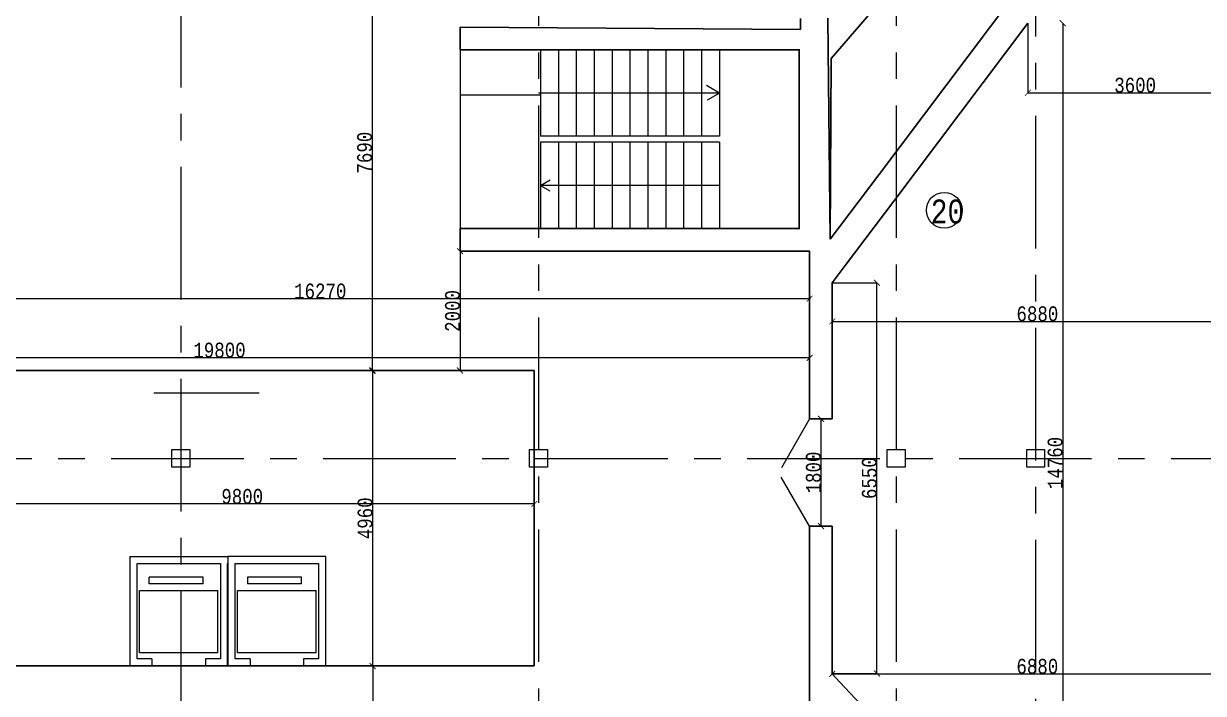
# Model space of a CAD drawing. Header units: millimetres. Extents: x -689206 to 4969298, y -1019800 to 703299.
# Drawn here: x 289736 to 309527, y -71044 to -59810 of the extents above; entities that cross this region are included whole.
import ezdxf

# ---------------------------------------------------------------- set-up
doc = ezdxf.new("R2010")
doc.units = ezdxf.units.MM
doc.linetypes.add('осеваяX2', pattern=[101.6, 63.5, -12.7, 12.7, -12.7])
for name, color, linetype, lineweight in [('несущие', 7, 'Continuous', 30), ('РАЗМЕРЫ', 7, 'Continuous', 9), ('стены', 7, 'Continuous', 20)]:
    doc.layers.add(name, color=color, linetype=linetype, lineweight=lineweight)
doc.layers.add('четотам', color=7, linetype='Continuous')
doc.styles.add('Аннотативный', font='isocteur.ttf', dxfattribs={"width": 0.7, "height": 250})
doc.dimstyles.new('Аннотативный', dxfattribs={"dimscale": 0, "dimtxt": 250, "dimasz": 100, "dimexe": 1.25, "dimexo": 0.625, "dimtad": 1, "dimdec": 0, "dimtxsty": 'Аннотативный', "dimblk": 'ARCHTICK', "dimcen": 2.5, "dimadec": 0, "dimazin": 0, "dimtfac": 1, "dimtdec": 0, "dimtmove": 0, "dimatfit": 3, "dimfxl": 1, "dimarcsym": 0})

# ---------------------------------------------------------------- blocks, each defined once
blk = doc.blocks.new('_ArchTick')
at = {"color": 0, "linetype": 'ByBlock', "const_width": 0.15}
blk.add_lwpolyline([(-0.5, -0.5), (0.5, 0.5)], dxfattribs=at)
blk = doc.blocks.new('*D942')
at = {"layer": 'Defpoints', "color": 0, "lineweight": 30, "transparency": 16777216}
for p in [(303302, -64804), (310182, -64804), (310182, -64804)]:
    blk.add_point(p, dxfattribs=at)
at = {"layer": 'стены', "color": 0, "lineweight": -2, "transparency": 16777216}
for p, q in [((303302, -64804), (303302, -64803)), ((303302, -64804), (310182, -64804)), ((310182, -64804), (310182, -64803))]:
    blk.add_line(p, q, dxfattribs=at)
at = {"layer": 'стены', "color": 0, "lineweight": -2, "transparency": 16777216, "xscale": 100, "yscale": 100, "zscale": 100, "rotation": 180}
blk.add_blockref('_ArchTick', (303302, -64804), dxfattribs=at)
at = {"layer": 'стены', "color": 0, "lineweight": -2, "transparency": 16777216, "xscale": 100, "yscale": 100, "zscale": 100}
blk.add_blockref('_ArchTick', (310182, -64804), dxfattribs=at)
at = {"layer": 'стены', "color": 0, "lineweight": 13, "transparency": 16777216, "insert": (306742, -64679), "char_height": 250, "attachment_point": 5, "style": 'Аннотативный'}
blk.add_mtext('6880', dxfattribs=at)
blk = doc.blocks.new('*D1027')
at = {"layer": 'Defpoints', "color": 0, "linetype": 'ByBlock', "lineweight": 30, "transparency": 16777216}
for p in [(307166, -59802), (307166, -74557), (307166, -74557)]:
    blk.add_point(p, dxfattribs=at)
at = {"layer": 'РАЗМЕРЫ', "color": 0, "linetype": 'ByBlock', "lineweight": -2, "transparency": 16777216}
for p, q in [((307166, -59802), (307166, -74557)), ((307167, -59802), (307167, -59802)), ((307167, -74557), (307167, -74557))]:
    blk.add_line(p, q, dxfattribs=at)
at = {"layer": 'РАЗМЕРЫ', "color": 0, "linetype": 'ByBlock', "lineweight": -2, "transparency": 16777216, "xscale": 100, "yscale": 100, "zscale": 100}
for p, rotation in [((307166, -59802), 90), ((307166, -74557), 270)]:
    blk.add_blockref('_ArchTick', p, dxfattribs=dict(at, rotation=rotation))
at = {"layer": 'РАЗМЕРЫ', "color": 0, "linetype": 'ByBlock', "lineweight": 13, "transparency": 16777216, "insert": (307041, -67180), "char_height": 250, "attachment_point": 5, "rotation": 90, "style": 'Аннотативный'}
blk.add_mtext('14760', dxfattribs=at)
blk = doc.blocks.new('*D1046')
at = {"layer": 'Defpoints', "color": 0, "linetype": 'ByBlock', "lineweight": 30, "transparency": 16777216}
for p in [(303112, -66438), (303112, -66438), (303112, -68239)]:
    blk.add_point(p, dxfattribs=at)
at = {"layer": 'РАЗМЕРЫ', "color": 0, "linetype": 'ByBlock', "lineweight": -2, "transparency": 16777216}
for p, q in [((303112, -66438), (303113, -66438)), ((303112, -68239), (303112, -66438)), ((303112, -68239), (303113, -68239))]:
    blk.add_line(p, q, dxfattribs=at)
at = {"layer": 'РАЗМЕРЫ', "color": 0, "linetype": 'ByBlock', "lineweight": -2, "transparency": 16777216, "xscale": 100, "yscale": 100, "zscale": 100}
for p, rotation in [((303112, -66438), 90), ((303112, -68239), 270)]:
    blk.add_blockref('_ArchTick', p, dxfattribs=dict(at, rotation=rotation))
at = {"layer": 'РАЗМЕРЫ', "color": 0, "linetype": 'ByBlock', "lineweight": 13, "transparency": 16777216, "insert": (302986, -67339), "char_height": 250, "attachment_point": 5, "rotation": 90, "style": 'Аннотативный'}
blk.add_mtext('1800', dxfattribs=at)
blk = doc.blocks.new('*D1059')
at = {"layer": 'Defpoints', "color": 0, "linetype": 'ByBlock', "lineweight": 20, "transparency": 16777216}
for p in [(283123, -65414), (283123, -65414), (302922, -65414)]:
    blk.add_point(p, dxfattribs=at)
at = {"layer": 'РАЗМЕРЫ', "color": 0, "linetype": 'ByBlock', "lineweight": -2, "transparency": 16777216}
for p, q in [((283123, -65413), (283123, -65412)), ((302922, -65414), (283123, -65414)), ((302922, -65413), (302922, -65412))]:
    blk.add_line(p, q, dxfattribs=at)
at = {"layer": 'РАЗМЕРЫ', "color": 0, "linetype": 'ByBlock', "lineweight": -2, "transparency": 16777216, "xscale": 100, "yscale": 100, "zscale": 100, "rotation": 180}
blk.add_blockref('_ArchTick', (283123, -65414), dxfattribs=at)
at = {"layer": 'РАЗМЕРЫ', "color": 0, "linetype": 'ByBlock', "lineweight": -2, "transparency": 16777216, "xscale": 100, "yscale": 100, "zscale": 100}
blk.add_blockref('_ArchTick', (302922, -65414), dxfattribs=at)
at = {"layer": 'РАЗМЕРЫ', "color": 0, "linetype": 'ByBlock', "lineweight": 20, "transparency": 16777216, "insert": (293022, -65288), "char_height": 250, "attachment_point": 5, "style": 'Аннотативный'}
blk.add_mtext('19800', dxfattribs=at)
blk = doc.blocks.new('*D1069')
at = {"layer": 'Defpoints', "color": 0, "linetype": 'ByBlock', "lineweight": 20, "transparency": 16777216}
for p in [(303300, -70717), (310182, -70717), (310182, -70717)]:
    blk.add_point(p, dxfattribs=at)
at = {"layer": 'РАЗМЕРЫ', "color": 0, "linetype": 'ByBlock', "lineweight": -2, "transparency": 16777216}
for p, q in [((303300, -70717), (303300, -70716)), ((303300, -70717), (310182, -70717)), ((310182, -70717), (310182, -70716))]:
    blk.add_line(p, q, dxfattribs=at)
at = {"layer": 'РАЗМЕРЫ', "color": 0, "linetype": 'ByBlock', "lineweight": -2, "transparency": 16777216, "xscale": 100, "yscale": 100, "zscale": 100, "rotation": 180}
blk.add_blockref('_ArchTick', (303300, -70717), dxfattribs=at)
at = {"layer": 'РАЗМЕРЫ', "color": 0, "linetype": 'ByBlock', "lineweight": -2, "transparency": 16777216, "xscale": 100, "yscale": 100, "zscale": 100}
blk.add_blockref('_ArchTick', (310182, -70717), dxfattribs=at)
at = {"layer": 'РАЗМЕРЫ', "color": 0, "linetype": 'ByBlock', "lineweight": 20, "transparency": 16777216, "insert": (306741, -70592), "char_height": 250, "attachment_point": 5, "style": 'Аннотативный'}
blk.add_mtext('6880', dxfattribs=at)
blk = doc.blocks.new('*D1366')
at = {"layer": 'Defpoints', "color": 0, "linetype": 'ByBlock', "lineweight": 20, "transparency": 16777216}
for p in [(288503, -65629), (298303, -65629), (288503, -67867)]:
    blk.add_point(p, dxfattribs=at)
at = {"layer": 'РАЗМЕРЫ', "color": 0, "linetype": 'ByBlock', "lineweight": -2, "transparency": 16777216}
for p, q in [((288503, -65629), (288503, -67868)), ((298303, -65629), (298303, -67868)), ((298303, -67867), (288503, -67867))]:
    blk.add_line(p, q, dxfattribs=at)
at = {"layer": 'РАЗМЕРЫ', "color": 0, "linetype": 'ByBlock', "lineweight": -2, "transparency": 16777216, "xscale": 100, "yscale": 100, "zscale": 100, "rotation": 180}
blk.add_blockref('_ArchTick', (288503, -67867), dxfattribs=at)
at = {"layer": 'РАЗМЕРЫ', "color": 0, "linetype": 'ByBlock', "lineweight": -2, "transparency": 16777216, "xscale": 100, "yscale": 100, "zscale": 100}
blk.add_blockref('_ArchTick', (298303, -67867), dxfattribs=at)
at = {"layer": 'РАЗМЕРЫ', "color": 0, "linetype": 'ByBlock', "lineweight": 20, "transparency": 16777216, "insert": (293403, -67742), "char_height": 250, "attachment_point": 5, "style": 'Аннотативный'}
blk.add_mtext('9800', dxfattribs=at)
blk = doc.blocks.new('*D1367')
at = {"layer": 'Defpoints', "color": 0, "linetype": 'ByBlock', "lineweight": 20, "transparency": 16777216}
for p in [(295583, -58320), (295583, -65629), (295583, -65629)]:
    blk.add_point(p, dxfattribs=at)
at = {"layer": 'РАЗМЕРЫ', "color": 0, "linetype": 'ByBlock', "lineweight": -2, "transparency": 16777216}
for p, q in [((295583, -58320), (295584, -58320)), ((295583, -58320), (295583, -65629)), ((295583, -65629), (295584, -65629))]:
    blk.add_line(p, q, dxfattribs=at)
at = {"layer": 'РАЗМЕРЫ', "color": 0, "linetype": 'ByBlock', "lineweight": -2, "transparency": 16777216, "xscale": 100, "yscale": 100, "zscale": 100}
for p, rotation in [((295583, -58320), 90), ((295583, -65629), 270)]:
    blk.add_blockref('_ArchTick', p, dxfattribs=dict(at, rotation=rotation))
at = {"layer": 'РАЗМЕРЫ', "color": 0, "linetype": 'ByBlock', "lineweight": 20, "transparency": 16777216, "insert": (295457, -61974), "char_height": 250, "attachment_point": 5, "rotation": 90, "style": 'Аннотативный'}
blk.add_mtext('7690', dxfattribs=at)
blk = doc.blocks.new('*D1374')
at = {"layer": 'Defpoints', "color": 0, "linetype": 'ByBlock', "lineweight": 20, "transparency": 16777216}
for p in [(297057, -63629), (297057, -65629), (297057, -65629)]:
    blk.add_point(p, dxfattribs=at)
at = {"layer": 'РАЗМЕРЫ', "color": 0, "linetype": 'ByBlock', "lineweight": -2, "transparency": 16777216}
for p, q in [((297057, -63629), (297056, -63629)), ((297057, -63629), (297057, -65629)), ((297057, -65629), (297056, -65629))]:
    blk.add_line(p, q, dxfattribs=at)
at = {"layer": 'РАЗМЕРЫ', "color": 0, "linetype": 'ByBlock', "lineweight": -2, "transparency": 16777216, "xscale": 100, "yscale": 100, "zscale": 100}
for p, rotation in [((297057, -63629), 90), ((297057, -65629), 270)]:
    blk.add_blockref('_ArchTick', p, dxfattribs=dict(at, rotation=rotation))
at = {"layer": 'РАЗМЕРЫ', "color": 0, "linetype": 'ByBlock', "lineweight": 20, "transparency": 16777216, "insert": (296932, -64629), "char_height": 250, "attachment_point": 5, "rotation": 90, "style": 'Аннотативный'}
blk.add_mtext('2000', dxfattribs=at)
blk = doc.blocks.new('*D1384')
at = {"layer": 'Defpoints', "color": 0, "linetype": 'ByBlock', "lineweight": 20, "transparency": 16777216}
for p in [(295583, -65629), (295586, -70586), (295591, -70586)]:
    blk.add_point(p, dxfattribs=at)
at = {"layer": 'РАЗМЕРЫ', "color": 0, "linetype": 'ByBlock', "lineweight": -2, "transparency": 16777216}
for p, q in [((295583, -65629), (295593, -65629)), ((295591, -65629), (295591, -70586)), ((295586, -70586), (295593, -70586))]:
    blk.add_line(p, q, dxfattribs=at)
at = {"layer": 'РАЗМЕРЫ', "color": 0, "linetype": 'ByBlock', "lineweight": -2, "transparency": 16777216, "xscale": 100, "yscale": 100, "zscale": 100}
for p, rotation in [((295591, -65629), 90), ((295591, -70586), 270)]:
    blk.add_blockref('_ArchTick', p, dxfattribs=dict(at, rotation=rotation))
at = {"layer": 'РАЗМЕРЫ', "color": 0, "linetype": 'ByBlock', "lineweight": 20, "transparency": 16777216, "insert": (295466, -68107), "char_height": 250, "attachment_point": 5, "rotation": 90, "style": 'Аннотативный'}
blk.add_mtext('4960', dxfattribs=at)
blk = doc.blocks.new('*D1385')
at = {"layer": 'Defpoints', "color": 0, "linetype": 'ByBlock', "lineweight": 20, "transparency": 16777216}
for p in [(295586, -70586), (295593, -72569), (295968, -72569)]:
    blk.add_point(p, dxfattribs=at)
at = {"layer": 'РАЗМЕРЫ', "color": 0, "linetype": 'ByBlock', "lineweight": -2, "transparency": 16777216}
for p, q in [((295586, -70586), (295594, -70586)), ((295593, -70586), (295593, -72569)), ((295968, -72569), (295591, -72569))]:
    blk.add_line(p, q, dxfattribs=at)
at = {"layer": 'РАЗМЕРЫ', "color": 0, "linetype": 'ByBlock', "lineweight": -2, "transparency": 16777216, "xscale": 100, "yscale": 100, "zscale": 100}
for p, rotation in [((295593, -70586), 90), ((295593, -72569), 270)]:
    blk.add_blockref('_ArchTick', p, dxfattribs=dict(at, rotation=rotation))
at = {"layer": 'РАЗМЕРЫ', "color": 0, "linetype": 'ByBlock', "lineweight": 20, "transparency": 16777216, "insert": (295467, -71577), "char_height": 250, "attachment_point": 5, "rotation": 90, "style": 'Аннотативный'}
blk.add_mtext('2000', dxfattribs=at)
blk = doc.blocks.new('*D1386')
at = {"layer": 'Defpoints', "color": 0, "linetype": 'ByBlock', "lineweight": 20, "transparency": 16777216}
for p in [(286503, -64332), (302922, -64389), (302922, -64423)]:
    blk.add_point(p, dxfattribs=at)
at = {"layer": 'РАЗМЕРЫ', "color": 0, "linetype": 'ByBlock', "lineweight": -2, "transparency": 16777216}
for p, q in [((286503, -64333), (286503, -64424)), ((286503, -64423), (302922, -64423)), ((302922, -64389), (302922, -64424))]:
    blk.add_line(p, q, dxfattribs=at)
at = {"layer": 'РАЗМЕРЫ', "color": 0, "linetype": 'ByBlock', "lineweight": -2, "transparency": 16777216, "xscale": 100, "yscale": 100, "zscale": 100, "rotation": 180}
blk.add_blockref('_ArchTick', (286503, -64423), dxfattribs=at)
at = {"layer": 'РАЗМЕРЫ', "color": 0, "linetype": 'ByBlock', "lineweight": -2, "transparency": 16777216, "xscale": 100, "yscale": 100, "zscale": 100}
blk.add_blockref('_ArchTick', (302922, -64423), dxfattribs=at)
at = {"layer": 'РАЗМЕРЫ', "color": 0, "linetype": 'ByBlock', "lineweight": 20, "transparency": 16777216, "insert": (294712, -64297), "char_height": 250, "attachment_point": 5, "style": 'Аннотативный'}
blk.add_mtext('16270', dxfattribs=at)
blk = doc.blocks.new('*D1392')
at = {"layer": 'Defpoints', "color": 0, "lineweight": 20, "ltscale": 150, "transparency": 16777216}
for p in [(303302, -64156), (304050, -64156), (303300, -70710)]:
    blk.add_point(p, dxfattribs=at)
at = {"layer": 'РАЗМЕРЫ', "color": 0, "lineweight": -2, "ltscale": 150, "transparency": 16777216}
for p, q in [((303302, -64156), (304051, -64156)), ((304050, -70710), (304050, -64156)), ((303301, -70710), (304051, -70710))]:
    blk.add_line(p, q, dxfattribs=at)
at = {"layer": 'РАЗМЕРЫ', "color": 0, "lineweight": -2, "ltscale": 150, "transparency": 16777216, "xscale": 100, "yscale": 100, "zscale": 100}
for p, rotation in [((304050, -64156), 90), ((304050, -70710), 270)]:
    blk.add_blockref('_ArchTick', p, dxfattribs=dict(at, rotation=rotation))
at = {"layer": 'РАЗМЕРЫ', "color": 0, "lineweight": 20, "ltscale": 150, "transparency": 16777216, "insert": (303924, -67433), "char_height": 250, "attachment_point": 5, "rotation": 90, "style": 'Аннотативный'}
blk.add_mtext('6550', dxfattribs=at)
blk = doc.blocks.new('*D1393')
at = {"layer": 'Defpoints', "color": 0, "lineweight": 20, "ltscale": 150, "transparency": 16777216}
for p in [(306582, -59802), (310182, -59802), (310182, -60970)]:
    blk.add_point(p, dxfattribs=at)
at = {"layer": 'РАЗМЕРЫ', "color": 0, "lineweight": -2, "ltscale": 150, "transparency": 16777216}
for p, q in [((306582, -59803), (306582, -60971)), ((310182, -59803), (310182, -60971)), ((306582, -60970), (310182, -60970))]:
    blk.add_line(p, q, dxfattribs=at)
at = {"layer": 'РАЗМЕРЫ', "color": 0, "lineweight": -2, "ltscale": 150, "transparency": 16777216, "xscale": 100, "yscale": 100, "zscale": 100, "rotation": 180}
blk.add_blockref('_ArchTick', (306582, -60970), dxfattribs=at)
at = {"layer": 'РАЗМЕРЫ', "color": 0, "lineweight": -2, "ltscale": 150, "transparency": 16777216, "xscale": 100, "yscale": 100, "zscale": 100}
blk.add_blockref('_ArchTick', (310182, -60970), dxfattribs=at)
at = {"layer": 'РАЗМЕРЫ', "color": 0, "lineweight": 20, "ltscale": 150, "transparency": 16777216, "insert": (308382, -60844), "char_height": 250, "attachment_point": 5, "style": 'Аннотативный'}
blk.add_mtext('3600', dxfattribs=at)

msp = doc.modelspace()

# ---------------------------------------------------------------- linework, layer by layer
at = {"layer": 'несущие', "color": 0}
for p, q in [((306378.1, -59292.3), (304079.7, -62343.5)), ((306581.6, -59802.3), (304334.7, -62785.2))]:
    msp.add_line(p, q, dxfattribs=at)
at = {"layer": 'несущие', "color": 18, "linetype": 'ByBlock', "lineweight": 30, "true_color": 0x000000}
msp.add_line((302917.6, -74378.3), (302921.8, -68238.5), dxfattribs=at)
at = {"layer": 'РАЗМЕРЫ', "linetype": 'ByBlock', "lineweight": 30}
for p, q in [((302769.5, -59906.5), (302769.5, -59722.2)), ((297057.3, -60248.7), (297057.3, -59868.7)), ((297057.3, -59868.7), (302769.5, -59906.5)), ((302757.3, -60248.7), (297057.3, -60248.7)), ((304079.7, -62343.5), (303263.2, -63427.6)), ((304334.7, -62785.2), (303518.2, -63869.2)), ((297057.3, -63628.7), (297057.3, -63248.7)), ((297057.3, -63248.7), (302745.2, -63248.7)), ((302746.8, -63628.7), (297057.3, -63628.7)), ((302746.8, -63628.7), (302921.8, -63628.7)), ((302921.8, -63628.7), (302921.8, -64008.7)), ((303518.2, -63869.2), (303301.8, -64156.5)), ((302921.8, -64008.7), (302921.8, -64388.7)), ((298302.8, -65628.7), (288502.7, -65628.7)), ((298302.8, -70584.3), (298302.8, -65628.7)), ((303300.1, -70717.5), (303301.8, -68238.7)), ((288502.7, -70584.3), (296627.7, -70584.3)), ((296627.7, -70584.3), (298302.8, -70584.3)), ((303430, -70854.5), (303300.1, -70717.5)), ((304241.2, -71723), (303430, -70854.5))]:
    msp.add_line(p, q, dxfattribs=at)
at = {"layer": 'РАЗМЕРЫ', "lineweight": 30, "ltscale": 150}
msp.add_line((303227.6, -59721.1), (303263.2, -63427.6), dxfattribs=at)
at = {"layer": 'РАЗМЕРЫ', "lineweight": 30}
msp.add_line((303777.8, -59816.9), (303282.8, -60396.8), dxfattribs=at)
at = {"layer": 'РАЗМЕРЫ', "linetype": 'ByBlock', "lineweight": 20}
for p, q in [((297057.3, -60248.7), (297057.3, -63248.7)), ((301407.3, -60248.7), (298407.3, -60248.7)), ((298407.3, -60248.7), (298407.3, -61698.7)), ((298707.3, -60248.7), (298707.3, -61698.7)), ((299007.3, -60248.7), (299007.3, -61698.7)), ((299307.3, -60248.7), (299307.3, -61698.7)), ((299607.3, -60248.7), (299607.3, -61698.7)), ((299907.3, -60248.7), (299907.3, -61698.7)), ((300207.3, -60248.7), (300207.3, -61698.7)), ((300507.3, -60248.7), (300507.3, -61698.7)), ((300807.3, -60248.7), (300807.3, -61698.7)), ((301107.3, -60248.7), (301107.3, -61698.7)), ((302757.3, -60248.7), (301407.3, -60248.7)), ((301407.3, -60248.7), (301407.3, -61698.7)), ((301407.3, -60973.7), (301189.6, -60848)), ((298407.3, -61008.7), (297057.3, -61008.7)), ((301407.3, -60973.7), (298372.7, -60973.7)), ((301407.3, -60973.7), (301202.5, -61092)), ((301407.3, -61698.7), (298407.3, -61698.7)), ((298407.3, -61798.7), (298407.3, -63248.7)), ((301407.3, -61798.7), (298407.3, -61798.7)), ((298707.3, -61798.7), (298707.3, -63248.7)), ((299007.3, -61798.7), (299007.3, -63248.7)), ((299307.3, -61798.7), (299307.3, -63248.7)), ((299607.3, -61798.7), (299607.3, -63248.7)), ((299907.3, -61798.7), (299907.3, -63248.7)), ((300207.3, -61798.7), (300207.3, -63248.7)), ((300507.3, -61798.7), (300507.3, -63248.7)), ((300807.3, -61798.7), (300807.3, -63248.7)), ((301107.3, -61798.7), (301107.3, -63248.7)), ((301407.3, -61798.7), (301407.3, -63248.7)), ((298407.3, -62523.7), (298568.7, -62430.6)), ((301407.3, -62523.7), (298407.3, -62523.7)), ((298407.3, -62523.7), (298564.2, -62614.3)), ((301407.3, -63248.7), (298407.3, -63248.7)), ((301107.3, -63248.7), (301407.3, -63248.7)), ((301407.3, -63248.7), (302757.3, -63248.7)), ((295205.6, -65628.7), (293685.6, -65628.7)), ((292040, -66008.7), (291920, -66008.7)), ((293560, -66008.7), (292040, -66008.7)), ((293685.6, -66008.7), (293565.6, -66008.7)), ((291518, -68746.1), (291518, -70586.1)), ((291518, -68746.1), (293163.6, -68746.1)), ((293158, -70586.1), (293158, -68866.1)), ((293163.6, -68746.1), (293163.6, -70586.1)), ((294803.6, -68746.1), (293163.6, -68746.1)), ((294803.6, -68866.1), (294803.6, -68746.1)), ((294803.6, -70586.1), (294803.6, -68866.1)), ((302917.9, -68762.8), (302917.9, -71102.8)), ((291844, -69206.1), (291844, -69096.1)), ((292750, -69206.1), (292750, -69096.1)), ((294395.6, -69206.1), (294395.6, -69096.1))]:
    msp.add_line(p, q, dxfattribs=at)
at = {"layer": 'стены', "linetype": 'осеваяX2', "lineweight": 25, "ltscale": 35}
for p, q in [((298372.7, -46956.8), (298372.7, -92560)), ((304372.7, -46956.8), (304372.7, -90460)), ((306712.8, -47134.9), (306712.8, -92560)), ((292372.7, -55102.3), (292372.7, -92560)), ((266313.8, -67102.3), (328372.7, -67102.3))]:
    msp.add_line(p, q, dxfattribs=at)
at = {"layer": 'стены', "lineweight": 30}
for p, q in [((306777.8, -56302), (303777.8, -59816.9)), ((302748.3, -63248.7), (302748.3, -60248.7)), ((303282.8, -60396.8), (303263.2, -63427.6)), ((303301.8, -66438.5), (303301.8, -64156.5)), ((302921.8, -66438.5), (302921.8, -64388.7)), ((302921.8, -66438.5), (303301.8, -66438.5)), ((302921.8, -69836.3), (302921.8, -68238.5)), ((303301.8, -68238.8), (302921.8, -68238.5))]:
    msp.add_line(p, q, dxfattribs=at)
at = {"layer": 'стены', "lineweight": 25}
for p, q in [((302921.8, -66438.5), (302448.1, -67259.1)), ((302921.8, -68238.5), (302446.5, -67415.2)), ((302921.8, -68782.1), (302921.8, -68238.5))]:
    msp.add_line(p, q, dxfattribs=at)
at = {"layer": 'стены', "color": 18, "lineweight": 25, "true_color": 0x000000}
for p, q in [((291638, -70466.1), (291638, -68866.1)), ((291638, -68866.1), (293038, -68866.1)), ((293038, -68866.1), (293038, -70466.1)), ((293283.6, -70466.1), (293283.6, -68866.1)), ((293283.6, -68866.1), (294683.6, -68866.1)), ((294683.6, -68866.1), (294683.6, -70466.1)), ((292750, -69096.1), (291844, -69096.1)), ((292750, -69206.1), (291844, -69206.1)), ((294395.6, -69096.1), (293489.6, -69096.1)), ((293489.6, -69096.1), (293489.6, -69206.1)), ((294395.6, -69206.1), (293489.6, -69206.1)), ((294395.6, -69206.1), (294193.2, -69206.1)), ((291680, -70363.1), (291680, -69316.1)), ((291680, -69316.1), (292996, -69316.1)), ((292996, -70363.1), (292996, -69316.1)), ((293325.6, -70363.1), (293325.6, -69316.1)), ((293325.6, -69316.1), (294641.6, -69316.1)), ((294641.6, -70363.1), (294641.6, -69316.1)), ((292996, -70363.1), (291680, -70363.1)), ((294641.6, -70363.1), (293325.6, -70363.1)), ((291888, -70466.1), (291638, -70466.1)), ((291888, -70466.1), (291888, -70586.1)), ((293038, -70466.1), (292788, -70466.1)), ((292788, -70466.1), (292788, -70586.1)), ((293038, -70466.1), (292996, -70466.1)), ((293533.6, -70466.1), (293283.6, -70466.1)), ((293533.6, -70466.1), (293533.6, -70586.1)), ((294683.6, -70466.1), (294433.6, -70466.1)), ((294433.6, -70466.1), (294433.6, -70586.1)), ((294683.6, -70466.1), (294641.6, -70466.1)), ((295585.6, -70586.1), (295215.6, -70586.1))]:
    msp.add_line(p, q, dxfattribs=at)
at = {"layer": 'стены', "lineweight": 20}
for points in [[(292222.7, -66952.3), (292522.7, -66952.3), (292522.7, -67252.3), (292222.7, -67252.3)], [(298222.7, -66952.3), (298522.7, -66952.3), (298522.7, -67252.3), (298222.7, -67252.3)], [(304222.7, -66952.3), (304522.7, -66952.3), (304522.7, -67252.3), (304222.7, -67252.3)], [(306562.8, -66952.3), (306862.8, -66952.3), (306862.8, -67252.3), (306562.8, -67252.3)]]:
    msp.add_lwpolyline(points, close=True, dxfattribs=at)
at = {"layer": 'четотам'}
msp.add_circle((305180, -62940), 300, dxfattribs=at)

# ---------------------------------------------------------------- texts
at = {"layer": 'РАЗМЕРЫ', "lineweight": 20, "ltscale": 150, "insert": (304952, -62760.1), "char_height": 401.1, "width": 1460, "attachment_point": 1, "style": 'Аннотативный'}
msp.add_mtext('20', dxfattribs=at)

# ---------------------------------------------------------------- dimensions: what is measured, and where the dimension line sits
at = {"layer": 'РАЗМЕРЫ', "linetype": 'ByBlock', "lineweight": 20}
for base, p1, p2, text, picture, middle in [((295582.5, -65628.7), (295582.5, -58319.8), (295582.5, -65628.7), '7690', '*D1367', (295456.9, -61974.3)), ((295591.4, -70586.1), (295582.5, -65628.7), (295585.6, -70586.1), '4960', '*D1384', (295465.7, -68107.4)), ((295592.6, -72568.6), (295585.6, -70586.1), (295968.4, -72568.6), '2000', '*D1385', (295467, -71577.4))]:
    dim = msp.add_linear_dim(base=base, p1=p1, p2=p2, angle=90, text=text, dimstyle='Аннотативный', dxfattribs=at)
    dim.commit()
    dim.dimension.update_dxf_attribs({"geometry": picture, "text_midpoint": middle})
at = {"layer": 'РАЗМЕРЫ', "color": 18, "linetype": 'ByBlock', "lineweight": 13, "true_color": 0x000000}
dim = msp.add_linear_dim(base=(307166.1, -74557.5), p1=(307166.1, -59802.3), p2=(307166.1, -74557.5), angle=90, text='14760', dimstyle='Аннотативный', dxfattribs=at)
dim.commit()
dim.dimension.update_dxf_attribs({"geometry": '*D1027', "text_midpoint": (307040.5, -67179.9)})
at = {"layer": 'РАЗМЕРЫ', "lineweight": 20, "ltscale": 150}
dim = msp.add_linear_dim(base=(310182, -60970), p1=(306581.6, -59802.3), p2=(310182, -59802.3), dimstyle='Аннотативный', dxfattribs=at)
dim.commit()
dim.dimension.update_dxf_attribs({"geometry": '*D1393', "text_midpoint": (308381.8, -60844.4)})
at = {"layer": 'РАЗМЕРЫ', "linetype": 'ByBlock', "lineweight": 20}
dim = msp.add_linear_dim(base=(297057.3, -65628.7), p1=(297057.3, -63628.7), p2=(297057.3, -65628.7), angle=90, dimstyle='Аннотативный', dxfattribs=at)
dim.commit()
dim.dimension.update_dxf_attribs({"geometry": '*D1374', "text_midpoint": (296931.7, -64628.7)})
at = {"layer": 'РАЗМЕРЫ', "lineweight": 20, "ltscale": 150}
dim = msp.add_linear_dim(base=(304050, -64156.5), p1=(303300.1, -70710), p2=(303301.8, -64156.5), angle=90, text='6550', dimstyle='Аннотативный', dxfattribs=at)
dim.commit()
dim.dimension.update_dxf_attribs({"geometry": '*D1392', "text_midpoint": (303924.4, -67433.2)})
at = {"layer": 'РАЗМЕРЫ', "linetype": 'ByBlock', "lineweight": 20}
for base, p1, p2, text, picture, middle in [((302921.8, -64422.6), (286502.7, -64332.3), (302921.8, -64388.7), '16270', '*D1386', (294712.3, -64297)), ((283122.7, -65413.6), (302921.8, -65413.6), (283122.7, -65413.6), '19800', '*D1059', (293022.3, -65288)), ((310182.1, -70717.4), (303300.1, -70717.5), (310182.1, -70717.4), '6880', '*D1069', (306741.1, -70591.8))]:
    dim = msp.add_linear_dim(base=base, p1=p1, p2=p2, text=text, dimstyle='Аннотативный', dxfattribs=at)
    dim.commit()
    dim.dimension.update_dxf_attribs({"geometry": picture, "text_midpoint": middle})
dim = msp.add_linear_dim(base=(288502.7, -67867.1), p1=(298302.8, -65628.7), p2=(288502.7, -65628.7), dimstyle='Аннотативный', dxfattribs=at)
dim.commit()
dim.dimension.update_dxf_attribs({"geometry": '*D1366', "text_midpoint": (293402.8, -67741.5)})
at = {"layer": 'РАЗМЕРЫ', "color": 18, "linetype": 'ByBlock', "lineweight": 13, "true_color": 0x000000}
dim = msp.add_aligned_dim(p1=(303111.8, -68238.6), p2=(303111.8, -66438.5), distance=0, dimstyle='Аннотативный', dxfattribs=at)
dim.commit()
dim.dimension.update_dxf_attribs({"geometry": '*D1046', "text_midpoint": (302986.2, -67338.5)})
at = {"layer": 'стены', "lineweight": 13}
dim = msp.add_aligned_dim(p1=(303301.8, -64804.2), p2=(310182.1, -64804.2), distance=0, dimstyle='Аннотативный', dxfattribs=at)
dim.commit()
dim.dimension.update_dxf_attribs({"geometry": '*D942', "text_midpoint": (306742, -64678.6)})

doc.saveas('drawing.dxf')
